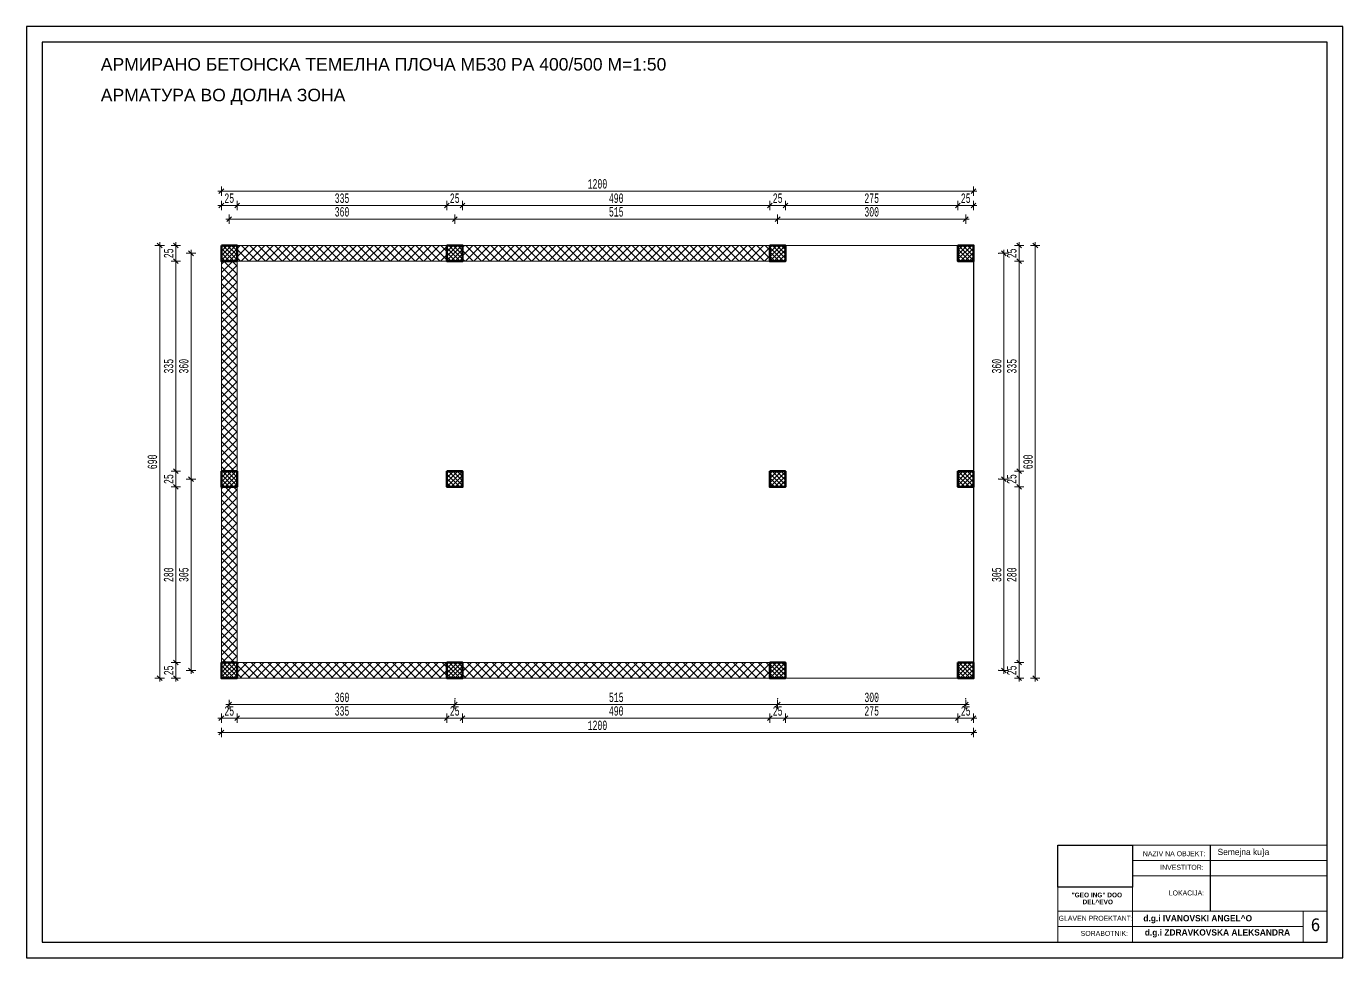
# Model space of a CAD drawing. Header units: inches. Extents: x -11900 to 13037, y 1089 to 2583.
# Drawn here: x -11900 to -9800, y 1098 to 2583 of the extents above; entities that cross this region are included whole.
import ezdxf

# ---------------------------------------------------------------- set-up
doc = ezdxf.new("R2010")
doc.units = ezdxf.units.IN
doc.header["$MEASUREMENT"] = 0
doc.linetypes.add('- Двойно прекъснати линии', pattern=[1093.611073, 529.166651, -211.666656, 141.111112, -211.666656])
for name, color, linetype in [('1 _ Плочи - Основни.Structural - Bearing', 7, 'Continuous'), ('6 _ - Конструктивни оси.Dimensioning', 7, 'Continuous'), ('PECAT', 7, 'Continuous'), ('Structural - Bearing', 7, 'Continuous'), ('text', 1, 'Continuous')]:
    doc.layers.add(name, color=color, linetype=linetype)
doc.layers.add('KOTI', color=150, linetype='Continuous', lineweight=9)
doc.layers.add('Pecat_Pen_No__1', color=7, linetype='Continuous', lineweight=13)
doc.layers.add('New_Structural - Bearing_Pen_No__8', color=7, linetype='Continuous', lineweight=35, true_color=0xa80f02)
doc.styles.add('GENERATED_STYLE_5', font='arialbd.ttf')
doc.styles.add('koti', font='monotxt.shx', dxfattribs={"width": 0.6, "height": 15})
doc.styles.add('MAKTIMS', font='', dxfattribs={"height": 20})
doc.styles.get("Standard").update_dxf_attribs({"font": 'arial.ttf'})
doc.styles.get('MAKTIMS').set_extended_font_data('MAC C Times')
doc.dimstyles.new('100', dxfattribs={"dimtxt": 15, "dimasz": 0.1, "dimexe": 0.18, "dimexo": 0.0625, "dimgap": 4, "dimtad": 1, "dimdec": 0, "dimzin": 12, "dimdsep": 46, "dimtxsty": 'koti', "dimblk": 'A$C321216CB', "dimcen": 0.09, "dimse1": 1, "dimse2": 1, "dimclrd": 256, "dimclrt": 256, "dimadec": 3, "dimazin": 0, "dimtfac": 1, "dimtdec": 0, "dimtix": 1, "dimtmove": 2, "dimatfit": 3, "dimldrblk": 'A$C321216CB', "dimfxl": 0.18, "dimtolj": 1, "dimtzin": 0, "dimlwd": -1, "dimarcsym": 0})
picture_1 = doc.add_image_def('image1.jpg', size_in_pixel=(1216, 687))
pattern_1 = [(45, (-1143.705, 2214.511), (-6.629126, 6.629126), []), (135, (-1143.705, 2214.511), (-6.629126, -6.629126), [])]

# ---------------------------------------------------------------- blocks, each defined once
blk = doc.blocks.new('A$C321216CB')
for p, q in [((-54, 0), (54, 0)), ((-38, -38), (38, 38)), ((0, -75), (0, 75))]:
    blk.add_line(p, q)
blk = doc.blocks.new('*D500')
at = {"layer": 'Defpoints', "color": 0, "transparency": 16777216}
for p in [(-11661.5, 2220.8), (-11661.5, 1860.8), (-11637.4, 1860.8)]:
    blk.add_point(p, dxfattribs=at)
at = {"layer": 'KOTI', "transparency": 16777216}
blk.add_line((-11637.4, 2220.7), (-11637.4, 1860.9), dxfattribs=at)
at = {"layer": 'KOTI', "transparency": 16777216, "xscale": 0.1, "yscale": 0.1, "zscale": 0.1}
for p, rotation in [((-11637.4, 2220.8), 90), ((-11637.4, 1860.8), 270)]:
    blk.add_blockref('A$C321216CB', p, dxfattribs=dict(at, rotation=rotation))
at = {"layer": 'KOTI', "transparency": 16777216, "insert": (-11648.9, 2040.8), "char_height": 15, "attachment_point": 5, "rotation": 90, "style": 'koti'}
blk.add_mtext('\\A1;360', dxfattribs=at)
blk = doc.blocks.new('*D501')
at = {"layer": 'Defpoints', "color": 0, "transparency": 16777216}
for p in [(-11589, 2208.3), (-11661.5, 1873.3), (-11589, 1873.3)]:
    blk.add_point(p, dxfattribs=at)
at = {"layer": 'KOTI', "transparency": 16777216}
blk.add_line((-11661.5, 2208.2), (-11661.5, 1873.4), dxfattribs=at)
at = {"layer": 'KOTI', "transparency": 16777216, "xscale": 0.1, "yscale": 0.1, "zscale": 0.1}
for p, rotation in [((-11661.5, 2208.3), 90), ((-11661.5, 1873.3), 270)]:
    blk.add_blockref('A$C321216CB', p, dxfattribs=dict(at, rotation=rotation))
at = {"layer": 'KOTI', "transparency": 16777216, "insert": (-11673, 2040.8), "char_height": 15, "attachment_point": 5, "rotation": 90, "style": 'koti'}
blk.add_mtext('\\A1;335', dxfattribs=at)
blk = doc.blocks.new('*D502')
at = {"layer": 'Defpoints', "color": 0, "transparency": 16777216}
for p in [(-11589, 1873.3), (-11661.5, 1848.3), (-11589, 1848.3)]:
    blk.add_point(p, dxfattribs=at)
at = {"layer": 'KOTI', "transparency": 16777216}
blk.add_line((-11661.5, 1873.2), (-11661.5, 1848.4), dxfattribs=at)
at = {"layer": 'KOTI', "transparency": 16777216, "xscale": 0.1, "yscale": 0.1, "zscale": 0.1}
for p, rotation in [((-11661.5, 1873.3), 90), ((-11661.5, 1848.3), 270)]:
    blk.add_blockref('A$C321216CB', p, dxfattribs=dict(at, rotation=rotation))
at = {"layer": 'KOTI', "transparency": 16777216, "insert": (-11673, 1860.8), "char_height": 15, "attachment_point": 5, "rotation": 90, "style": 'koti'}
blk.add_mtext('\\A1;25', dxfattribs=at)
blk = doc.blocks.new('*D503')
at = {"layer": 'Defpoints', "color": 0, "transparency": 16777216}
for p in [(-11589, 1848.3), (-11661.5, 1568.3), (-11589, 1568.3)]:
    blk.add_point(p, dxfattribs=at)
at = {"layer": 'KOTI', "transparency": 16777216}
blk.add_line((-11661.5, 1848.2), (-11661.5, 1568.4), dxfattribs=at)
at = {"layer": 'KOTI', "transparency": 16777216, "xscale": 0.1, "yscale": 0.1, "zscale": 0.1}
for p, rotation in [((-11661.5, 1848.3), 90), ((-11661.5, 1568.3), 270)]:
    blk.add_blockref('A$C321216CB', p, dxfattribs=dict(at, rotation=rotation))
at = {"layer": 'KOTI', "transparency": 16777216, "insert": (-11673, 1708.3), "char_height": 15, "attachment_point": 5, "rotation": 90, "style": 'koti'}
blk.add_mtext('\\A1;280', dxfattribs=at)
blk = doc.blocks.new('*D504')
at = {"layer": 'Defpoints', "color": 0, "transparency": 16777216}
for p in [(-11589, 1568.3), (-11661.5, 1543.3), (-11589, 1543.3)]:
    blk.add_point(p, dxfattribs=at)
at = {"layer": 'KOTI', "transparency": 16777216}
blk.add_line((-11661.5, 1568.2), (-11661.5, 1543.4), dxfattribs=at)
at = {"layer": 'KOTI', "transparency": 16777216, "xscale": 0.1, "yscale": 0.1, "zscale": 0.1}
for p, rotation in [((-11661.5, 1568.3), 90), ((-11661.5, 1543.3), 270)]:
    blk.add_blockref('A$C321216CB', p, dxfattribs=dict(at, rotation=rotation))
at = {"layer": 'KOTI', "transparency": 16777216, "insert": (-11673, 1555.8), "char_height": 15, "attachment_point": 5, "rotation": 90, "style": 'koti'}
blk.add_mtext('\\A1;25', dxfattribs=at)
blk = doc.blocks.new('*D505')
at = {"layer": 'Defpoints', "color": 0, "transparency": 16777216}
for p in [(-11589, 2233.3), (-11687.4, 1543.3), (-11589, 1543.3)]:
    blk.add_point(p, dxfattribs=at)
at = {"layer": 'KOTI', "transparency": 16777216}
blk.add_line((-11687.4, 2233.2), (-11687.4, 1543.4), dxfattribs=at)
at = {"layer": 'KOTI', "transparency": 16777216, "xscale": 0.1, "yscale": 0.1, "zscale": 0.1}
for p, rotation in [((-11687.4, 2233.3), 90), ((-11687.4, 1543.3), 270)]:
    blk.add_blockref('A$C321216CB', p, dxfattribs=dict(at, rotation=rotation))
at = {"layer": 'KOTI', "transparency": 16777216, "insert": (-11698.9, 1888.3), "char_height": 15, "attachment_point": 5, "rotation": 90, "style": 'koti'}
blk.add_mtext('\\A1;690', dxfattribs=at)
blk = doc.blocks.new('*D506')
at = {"layer": 'Defpoints', "color": 0, "transparency": 16777216}
for p in [(-11216.5, 2275.4), (-11576.5, 2253.3), (-11216.5, 2253.3)]:
    blk.add_point(p, dxfattribs=at)
at = {"layer": 'KOTI', "transparency": 16777216}
blk.add_line((-11576.4, 2275.4), (-11216.6, 2275.4), dxfattribs=at)
at = {"layer": 'KOTI', "transparency": 16777216, "xscale": 0.1, "yscale": 0.1, "zscale": 0.1, "rotation": 180}
blk.add_blockref('A$C321216CB', (-11576.5, 2275.4), dxfattribs=at)
at = {"layer": 'KOTI', "transparency": 16777216, "xscale": 0.1, "yscale": 0.1, "zscale": 0.1}
blk.add_blockref('A$C321216CB', (-11216.5, 2275.4), dxfattribs=at)
at = {"layer": 'KOTI', "transparency": 16777216, "insert": (-11396.5, 2286.9), "char_height": 15, "attachment_point": 5, "style": 'koti'}
blk.add_mtext('\\A1;360', dxfattribs=at)
blk = doc.blocks.new('*D507')
at = {"layer": 'Defpoints', "color": 0, "transparency": 16777216}
for p in [(-10701.5, 2275.4), (-11216.5, 2253.3), (-10701.5, 2253.3)]:
    blk.add_point(p, dxfattribs=at)
at = {"layer": 'KOTI', "transparency": 16777216}
blk.add_line((-11216.4, 2275.4), (-10701.6, 2275.4), dxfattribs=at)
at = {"layer": 'KOTI', "transparency": 16777216, "xscale": 0.1, "yscale": 0.1, "zscale": 0.1, "rotation": 180}
blk.add_blockref('A$C321216CB', (-11216.5, 2275.4), dxfattribs=at)
at = {"layer": 'KOTI', "transparency": 16777216, "xscale": 0.1, "yscale": 0.1, "zscale": 0.1}
blk.add_blockref('A$C321216CB', (-10701.5, 2275.4), dxfattribs=at)
at = {"layer": 'KOTI', "transparency": 16777216, "insert": (-10959, 2286.9), "char_height": 15, "attachment_point": 5, "style": 'koti'}
blk.add_mtext('\\A1;515', dxfattribs=at)
blk = doc.blocks.new('*D508')
at = {"layer": 'Defpoints', "color": 0, "transparency": 16777216}
for p in [(-11563.8, 2297.1), (-11589, 2233.3), (-11563.8, 2233.3)]:
    blk.add_point(p, dxfattribs=at)
at = {"layer": 'KOTI', "transparency": 16777216}
blk.add_line((-11588.9, 2297.1), (-11563.9, 2297.1), dxfattribs=at)
at = {"layer": 'KOTI', "transparency": 16777216, "xscale": 0.1, "yscale": 0.1, "zscale": 0.1, "rotation": 180}
blk.add_blockref('A$C321216CB', (-11589, 2297.1), dxfattribs=at)
at = {"layer": 'KOTI', "transparency": 16777216, "xscale": 0.1, "yscale": 0.1, "zscale": 0.1}
blk.add_blockref('A$C321216CB', (-11563.8, 2297.1), dxfattribs=at)
at = {"layer": 'KOTI', "transparency": 16777216, "insert": (-11576.4, 2308.6), "char_height": 15, "attachment_point": 5, "style": 'koti'}
blk.add_mtext('\\A1;25', dxfattribs=at)
blk = doc.blocks.new('*D509')
at = {"layer": 'Defpoints', "color": 0, "transparency": 16777216}
for p in [(-11229.2, 2297.1), (-11563.8, 2233.3), (-11229.2, 2233.3)]:
    blk.add_point(p, dxfattribs=at)
at = {"layer": 'KOTI', "transparency": 16777216}
blk.add_line((-11563.7, 2297.1), (-11229.3, 2297.1), dxfattribs=at)
at = {"layer": 'KOTI', "transparency": 16777216, "xscale": 0.1, "yscale": 0.1, "zscale": 0.1, "rotation": 180}
blk.add_blockref('A$C321216CB', (-11563.8, 2297.1), dxfattribs=at)
at = {"layer": 'KOTI', "transparency": 16777216, "xscale": 0.1, "yscale": 0.1, "zscale": 0.1}
blk.add_blockref('A$C321216CB', (-11229.2, 2297.1), dxfattribs=at)
at = {"layer": 'KOTI', "transparency": 16777216, "insert": (-11396.5, 2308.6), "char_height": 15, "attachment_point": 5, "style": 'koti'}
blk.add_mtext('\\A1;335', dxfattribs=at)
blk = doc.blocks.new('*D510')
at = {"layer": 'Defpoints', "color": 0, "transparency": 16777216}
for p in [(-11204.2, 2297.1), (-11229.2, 2233.3), (-11204.2, 2233.3)]:
    blk.add_point(p, dxfattribs=at)
at = {"layer": 'KOTI', "transparency": 16777216}
blk.add_line((-11229.1, 2297.1), (-11204.3, 2297.1), dxfattribs=at)
at = {"layer": 'KOTI', "transparency": 16777216, "xscale": 0.1, "yscale": 0.1, "zscale": 0.1, "rotation": 180}
blk.add_blockref('A$C321216CB', (-11229.2, 2297.1), dxfattribs=at)
at = {"layer": 'KOTI', "transparency": 16777216, "xscale": 0.1, "yscale": 0.1, "zscale": 0.1}
blk.add_blockref('A$C321216CB', (-11204.2, 2297.1), dxfattribs=at)
at = {"layer": 'KOTI', "transparency": 16777216, "insert": (-11216.7, 2308.6), "char_height": 15, "attachment_point": 5, "style": 'koti'}
blk.add_mtext('\\A1;25', dxfattribs=at)
blk = doc.blocks.new('*D511')
at = {"layer": 'Defpoints', "color": 0, "transparency": 16777216}
for p in [(-10714, 2297.1), (-11204.2, 2233.3), (-10714, 2233.3)]:
    blk.add_point(p, dxfattribs=at)
at = {"layer": 'KOTI', "transparency": 16777216}
blk.add_line((-11204.1, 2297.1), (-10714.1, 2297.1), dxfattribs=at)
at = {"layer": 'KOTI', "transparency": 16777216, "xscale": 0.1, "yscale": 0.1, "zscale": 0.1, "rotation": 180}
blk.add_blockref('A$C321216CB', (-11204.2, 2297.1), dxfattribs=at)
at = {"layer": 'KOTI', "transparency": 16777216, "xscale": 0.1, "yscale": 0.1, "zscale": 0.1}
blk.add_blockref('A$C321216CB', (-10714, 2297.1), dxfattribs=at)
at = {"layer": 'KOTI', "transparency": 16777216, "insert": (-10959.1, 2308.6), "char_height": 15, "attachment_point": 5, "style": 'koti'}
blk.add_mtext('\\A1;490', dxfattribs=at)
blk = doc.blocks.new('*D512')
at = {"layer": 'Defpoints', "color": 0, "transparency": 16777216}
for p in [(-10689, 2297.1), (-10714, 2233.3), (-10689, 2233.3)]:
    blk.add_point(p, dxfattribs=at)
at = {"layer": 'KOTI', "transparency": 16777216}
blk.add_line((-10713.9, 2297.1), (-10689.1, 2297.1), dxfattribs=at)
at = {"layer": 'KOTI', "transparency": 16777216, "xscale": 0.1, "yscale": 0.1, "zscale": 0.1, "rotation": 180}
blk.add_blockref('A$C321216CB', (-10714, 2297.1), dxfattribs=at)
at = {"layer": 'KOTI', "transparency": 16777216, "xscale": 0.1, "yscale": 0.1, "zscale": 0.1}
blk.add_blockref('A$C321216CB', (-10689, 2297.1), dxfattribs=at)
at = {"layer": 'KOTI', "transparency": 16777216, "insert": (-10701.5, 2308.6), "char_height": 15, "attachment_point": 5, "style": 'koti'}
blk.add_mtext('\\A1;25', dxfattribs=at)
blk = doc.blocks.new('*D513')
at = {"layer": 'Defpoints', "color": 0, "transparency": 16777216}
for p in [(-10401.5, 2275.4), (-10701.5, 2253.3), (-10401.5, 2233.3)]:
    blk.add_point(p, dxfattribs=at)
at = {"layer": 'KOTI', "transparency": 16777216}
blk.add_line((-10701.4, 2275.4), (-10401.6, 2275.4), dxfattribs=at)
at = {"layer": 'KOTI', "transparency": 16777216, "xscale": 0.1, "yscale": 0.1, "zscale": 0.1, "rotation": 180}
blk.add_blockref('A$C321216CB', (-10701.5, 2275.4), dxfattribs=at)
at = {"layer": 'KOTI', "transparency": 16777216, "xscale": 0.1, "yscale": 0.1, "zscale": 0.1}
blk.add_blockref('A$C321216CB', (-10401.5, 2275.4), dxfattribs=at)
at = {"layer": 'KOTI', "transparency": 16777216, "insert": (-10551.5, 2286.9), "char_height": 15, "attachment_point": 5, "style": 'koti'}
blk.add_mtext('\\A1;300', dxfattribs=at)
blk = doc.blocks.new('*D514')
at = {"layer": 'Defpoints', "color": 0, "transparency": 16777216}
for p in [(-10414, 2297.1), (-10689, 2233.3), (-10414, 2233.3)]:
    blk.add_point(p, dxfattribs=at)
at = {"layer": 'KOTI', "transparency": 16777216}
blk.add_line((-10688.9, 2297.1), (-10414.1, 2297.1), dxfattribs=at)
at = {"layer": 'KOTI', "transparency": 16777216, "xscale": 0.1, "yscale": 0.1, "zscale": 0.1, "rotation": 180}
blk.add_blockref('A$C321216CB', (-10689, 2297.1), dxfattribs=at)
at = {"layer": 'KOTI', "transparency": 16777216, "xscale": 0.1, "yscale": 0.1, "zscale": 0.1}
blk.add_blockref('A$C321216CB', (-10414, 2297.1), dxfattribs=at)
at = {"layer": 'KOTI', "transparency": 16777216, "insert": (-10551.5, 2308.6), "char_height": 15, "attachment_point": 5, "style": 'koti'}
blk.add_mtext('\\A1;275', dxfattribs=at)
blk = doc.blocks.new('*D515')
at = {"layer": 'Defpoints', "color": 0, "transparency": 16777216}
for p in [(-10389, 2297.1), (-10414, 2233.3), (-10389, 2233.3)]:
    blk.add_point(p, dxfattribs=at)
at = {"layer": 'KOTI', "transparency": 16777216}
blk.add_line((-10413.9, 2297.1), (-10389.1, 2297.1), dxfattribs=at)
at = {"layer": 'KOTI', "transparency": 16777216, "xscale": 0.1, "yscale": 0.1, "zscale": 0.1, "rotation": 180}
blk.add_blockref('A$C321216CB', (-10414, 2297.1), dxfattribs=at)
at = {"layer": 'KOTI', "transparency": 16777216, "xscale": 0.1, "yscale": 0.1, "zscale": 0.1}
blk.add_blockref('A$C321216CB', (-10389, 2297.1), dxfattribs=at)
at = {"layer": 'KOTI', "transparency": 16777216, "insert": (-10401.5, 2308.6), "char_height": 15, "attachment_point": 5, "style": 'koti'}
blk.add_mtext('\\A1;25', dxfattribs=at)
blk = doc.blocks.new('*D516')
at = {"layer": 'Defpoints', "color": 0, "transparency": 16777216}
for p in [(-10389, 2320), (-11589, 2233.3), (-10389, 2233.3)]:
    blk.add_point(p, dxfattribs=at)
at = {"layer": 'KOTI', "transparency": 16777216}
blk.add_line((-11588.9, 2320), (-10389.1, 2320), dxfattribs=at)
at = {"layer": 'KOTI', "transparency": 16777216, "xscale": 0.1, "yscale": 0.1, "zscale": 0.1, "rotation": 180}
blk.add_blockref('A$C321216CB', (-11589, 2320), dxfattribs=at)
at = {"layer": 'KOTI', "transparency": 16777216, "xscale": 0.1, "yscale": 0.1, "zscale": 0.1}
blk.add_blockref('A$C321216CB', (-10389, 2320), dxfattribs=at)
at = {"layer": 'KOTI', "transparency": 16777216, "insert": (-10989, 2331.5), "char_height": 15, "attachment_point": 5, "style": 'koti'}
blk.add_mtext('\\A1;1200', dxfattribs=at)
blk = doc.blocks.new('*D517')
at = {"layer": 'Defpoints', "color": 0, "transparency": 16777216}
for p in [(-11576.5, 1523.3), (-11216.5, 1523.3), (-11216.5, 1501.2)]:
    blk.add_point(p, dxfattribs=at)
at = {"layer": 'KOTI', "transparency": 16777216}
blk.add_line((-11576.4, 1501.2), (-11216.6, 1501.2), dxfattribs=at)
at = {"layer": 'KOTI', "transparency": 16777216, "xscale": 0.1, "yscale": 0.1, "zscale": 0.1, "rotation": 180}
blk.add_blockref('A$C321216CB', (-11576.5, 1501.2), dxfattribs=at)
at = {"layer": 'KOTI', "transparency": 16777216, "xscale": 0.1, "yscale": 0.1, "zscale": 0.1}
blk.add_blockref('A$C321216CB', (-11216.5, 1501.2), dxfattribs=at)
at = {"layer": 'KOTI', "transparency": 16777216, "insert": (-11396.5, 1512.7), "char_height": 15, "attachment_point": 5, "style": 'koti'}
blk.add_mtext('\\A1;360', dxfattribs=at)
blk = doc.blocks.new('*D518')
at = {"layer": 'Defpoints', "color": 0, "transparency": 16777216}
for p in [(-11216.5, 1523.3), (-10701.5, 1523.3), (-10701.5, 1501.2)]:
    blk.add_point(p, dxfattribs=at)
at = {"layer": 'KOTI', "transparency": 16777216}
blk.add_line((-11216.4, 1501.2), (-10701.6, 1501.2), dxfattribs=at)
at = {"layer": 'KOTI', "transparency": 16777216, "xscale": 0.1, "yscale": 0.1, "zscale": 0.1, "rotation": 180}
blk.add_blockref('A$C321216CB', (-11216.5, 1501.2), dxfattribs=at)
at = {"layer": 'KOTI', "transparency": 16777216, "xscale": 0.1, "yscale": 0.1, "zscale": 0.1}
blk.add_blockref('A$C321216CB', (-10701.5, 1501.2), dxfattribs=at)
at = {"layer": 'KOTI', "transparency": 16777216, "insert": (-10959, 1512.7), "char_height": 15, "attachment_point": 5, "style": 'koti'}
blk.add_mtext('\\A1;515', dxfattribs=at)
blk = doc.blocks.new('*D519')
at = {"layer": 'Defpoints', "color": 0, "transparency": 16777216}
for p in [(-11589, 1543.3), (-11563.8, 1543.3), (-11563.8, 1479.5)]:
    blk.add_point(p, dxfattribs=at)
at = {"layer": 'KOTI', "transparency": 16777216}
blk.add_line((-11588.9, 1479.5), (-11563.9, 1479.5), dxfattribs=at)
at = {"layer": 'KOTI', "transparency": 16777216, "xscale": 0.1, "yscale": 0.1, "zscale": 0.1, "rotation": 180}
blk.add_blockref('A$C321216CB', (-11589, 1479.5), dxfattribs=at)
at = {"layer": 'KOTI', "transparency": 16777216, "xscale": 0.1, "yscale": 0.1, "zscale": 0.1}
blk.add_blockref('A$C321216CB', (-11563.8, 1479.5), dxfattribs=at)
at = {"layer": 'KOTI', "transparency": 16777216, "insert": (-11576.4, 1491), "char_height": 15, "attachment_point": 5, "style": 'koti'}
blk.add_mtext('\\A1;25', dxfattribs=at)
blk = doc.blocks.new('*D520')
at = {"layer": 'Defpoints', "color": 0, "transparency": 16777216}
for p in [(-11563.8, 1543.3), (-11229.2, 1543.3), (-11229.2, 1479.5)]:
    blk.add_point(p, dxfattribs=at)
at = {"layer": 'KOTI', "transparency": 16777216}
blk.add_line((-11563.7, 1479.5), (-11229.3, 1479.5), dxfattribs=at)
at = {"layer": 'KOTI', "transparency": 16777216, "xscale": 0.1, "yscale": 0.1, "zscale": 0.1, "rotation": 180}
blk.add_blockref('A$C321216CB', (-11563.8, 1479.5), dxfattribs=at)
at = {"layer": 'KOTI', "transparency": 16777216, "xscale": 0.1, "yscale": 0.1, "zscale": 0.1}
blk.add_blockref('A$C321216CB', (-11229.2, 1479.5), dxfattribs=at)
at = {"layer": 'KOTI', "transparency": 16777216, "insert": (-11396.5, 1491), "char_height": 15, "attachment_point": 5, "style": 'koti'}
blk.add_mtext('\\A1;335', dxfattribs=at)
blk = doc.blocks.new('*D521')
at = {"layer": 'Defpoints', "color": 0, "transparency": 16777216}
for p in [(-11229.2, 1543.3), (-11204.2, 1543.3), (-11204.2, 1479.5)]:
    blk.add_point(p, dxfattribs=at)
at = {"layer": 'KOTI', "transparency": 16777216}
blk.add_line((-11229.1, 1479.5), (-11204.3, 1479.5), dxfattribs=at)
at = {"layer": 'KOTI', "transparency": 16777216, "xscale": 0.1, "yscale": 0.1, "zscale": 0.1, "rotation": 180}
blk.add_blockref('A$C321216CB', (-11229.2, 1479.5), dxfattribs=at)
at = {"layer": 'KOTI', "transparency": 16777216, "xscale": 0.1, "yscale": 0.1, "zscale": 0.1}
blk.add_blockref('A$C321216CB', (-11204.2, 1479.5), dxfattribs=at)
at = {"layer": 'KOTI', "transparency": 16777216, "insert": (-11216.7, 1491), "char_height": 15, "attachment_point": 5, "style": 'koti'}
blk.add_mtext('\\A1;25', dxfattribs=at)
blk = doc.blocks.new('*D522')
at = {"layer": 'Defpoints', "color": 0, "transparency": 16777216}
for p in [(-11204.2, 1543.3), (-10714, 1543.3), (-10714, 1479.5)]:
    blk.add_point(p, dxfattribs=at)
at = {"layer": 'KOTI', "transparency": 16777216}
blk.add_line((-11204.1, 1479.5), (-10714.1, 1479.5), dxfattribs=at)
at = {"layer": 'KOTI', "transparency": 16777216, "xscale": 0.1, "yscale": 0.1, "zscale": 0.1, "rotation": 180}
blk.add_blockref('A$C321216CB', (-11204.2, 1479.5), dxfattribs=at)
at = {"layer": 'KOTI', "transparency": 16777216, "xscale": 0.1, "yscale": 0.1, "zscale": 0.1}
blk.add_blockref('A$C321216CB', (-10714, 1479.5), dxfattribs=at)
at = {"layer": 'KOTI', "transparency": 16777216, "insert": (-10959.1, 1491), "char_height": 15, "attachment_point": 5, "style": 'koti'}
blk.add_mtext('\\A1;490', dxfattribs=at)
blk = doc.blocks.new('*D523')
at = {"layer": 'Defpoints', "color": 0, "transparency": 16777216}
for p in [(-10714, 1543.3), (-10689, 1543.3), (-10689, 1479.5)]:
    blk.add_point(p, dxfattribs=at)
at = {"layer": 'KOTI', "transparency": 16777216}
blk.add_line((-10713.9, 1479.5), (-10689.1, 1479.5), dxfattribs=at)
at = {"layer": 'KOTI', "transparency": 16777216, "xscale": 0.1, "yscale": 0.1, "zscale": 0.1, "rotation": 180}
blk.add_blockref('A$C321216CB', (-10714, 1479.5), dxfattribs=at)
at = {"layer": 'KOTI', "transparency": 16777216, "xscale": 0.1, "yscale": 0.1, "zscale": 0.1}
blk.add_blockref('A$C321216CB', (-10689, 1479.5), dxfattribs=at)
at = {"layer": 'KOTI', "transparency": 16777216, "insert": (-10701.5, 1491), "char_height": 15, "attachment_point": 5, "style": 'koti'}
blk.add_mtext('\\A1;25', dxfattribs=at)
blk = doc.blocks.new('*D524')
at = {"layer": 'Defpoints', "color": 0, "transparency": 16777216}
for p in [(-10401.5, 1543.3), (-10701.5, 1523.3), (-10401.5, 1501.2)]:
    blk.add_point(p, dxfattribs=at)
at = {"layer": 'KOTI', "transparency": 16777216}
blk.add_line((-10701.4, 1501.2), (-10401.6, 1501.2), dxfattribs=at)
at = {"layer": 'KOTI', "transparency": 16777216, "xscale": 0.1, "yscale": 0.1, "zscale": 0.1, "rotation": 180}
blk.add_blockref('A$C321216CB', (-10701.5, 1501.2), dxfattribs=at)
at = {"layer": 'KOTI', "transparency": 16777216, "xscale": 0.1, "yscale": 0.1, "zscale": 0.1}
blk.add_blockref('A$C321216CB', (-10401.5, 1501.2), dxfattribs=at)
at = {"layer": 'KOTI', "transparency": 16777216, "insert": (-10551.5, 1512.7), "char_height": 15, "attachment_point": 5, "style": 'koti'}
blk.add_mtext('\\A1;300', dxfattribs=at)
blk = doc.blocks.new('*D525')
at = {"layer": 'Defpoints', "color": 0, "transparency": 16777216}
for p in [(-10689, 1543.3), (-10414, 1543.3), (-10414, 1479.5)]:
    blk.add_point(p, dxfattribs=at)
at = {"layer": 'KOTI', "transparency": 16777216}
blk.add_line((-10688.9, 1479.5), (-10414.1, 1479.5), dxfattribs=at)
at = {"layer": 'KOTI', "transparency": 16777216, "xscale": 0.1, "yscale": 0.1, "zscale": 0.1, "rotation": 180}
blk.add_blockref('A$C321216CB', (-10689, 1479.5), dxfattribs=at)
at = {"layer": 'KOTI', "transparency": 16777216, "xscale": 0.1, "yscale": 0.1, "zscale": 0.1}
blk.add_blockref('A$C321216CB', (-10414, 1479.5), dxfattribs=at)
at = {"layer": 'KOTI', "transparency": 16777216, "insert": (-10551.5, 1491), "char_height": 15, "attachment_point": 5, "style": 'koti'}
blk.add_mtext('\\A1;275', dxfattribs=at)
blk = doc.blocks.new('*D526')
at = {"layer": 'Defpoints', "color": 0, "transparency": 16777216}
for p in [(-10414, 1543.3), (-10389, 1543.3), (-10389, 1479.5)]:
    blk.add_point(p, dxfattribs=at)
at = {"layer": 'KOTI', "transparency": 16777216}
blk.add_line((-10413.9, 1479.5), (-10389.1, 1479.5), dxfattribs=at)
at = {"layer": 'KOTI', "transparency": 16777216, "xscale": 0.1, "yscale": 0.1, "zscale": 0.1, "rotation": 180}
blk.add_blockref('A$C321216CB', (-10414, 1479.5), dxfattribs=at)
at = {"layer": 'KOTI', "transparency": 16777216, "xscale": 0.1, "yscale": 0.1, "zscale": 0.1}
blk.add_blockref('A$C321216CB', (-10389, 1479.5), dxfattribs=at)
at = {"layer": 'KOTI', "transparency": 16777216, "insert": (-10401.5, 1491), "char_height": 15, "attachment_point": 5, "style": 'koti'}
blk.add_mtext('\\A1;25', dxfattribs=at)
blk = doc.blocks.new('*D527')
at = {"layer": 'Defpoints', "color": 0, "transparency": 16777216}
for p in [(-11589, 1543.3), (-10389, 1543.3), (-10389, 1456.6)]:
    blk.add_point(p, dxfattribs=at)
at = {"layer": 'KOTI', "transparency": 16777216}
blk.add_line((-11588.9, 1456.6), (-10389.1, 1456.6), dxfattribs=at)
at = {"layer": 'KOTI', "transparency": 16777216, "xscale": 0.1, "yscale": 0.1, "zscale": 0.1, "rotation": 180}
blk.add_blockref('A$C321216CB', (-11589, 1456.6), dxfattribs=at)
at = {"layer": 'KOTI', "transparency": 16777216, "xscale": 0.1, "yscale": 0.1, "zscale": 0.1}
blk.add_blockref('A$C321216CB', (-10389, 1456.6), dxfattribs=at)
at = {"layer": 'KOTI', "transparency": 16777216, "insert": (-10989, 1468.1), "char_height": 15, "attachment_point": 5, "style": 'koti'}
blk.add_mtext('\\A1;1200', dxfattribs=at)
blk = doc.blocks.new('*D528')
at = {"layer": 'Defpoints', "color": 0, "transparency": 16777216}
for p in [(-11661.5, 1860.8), (-11637.4, 1555.8), (-11613.6, 1555.8)]:
    blk.add_point(p, dxfattribs=at)
at = {"layer": 'KOTI', "transparency": 16777216}
blk.add_line((-11637.4, 1860.7), (-11637.4, 1555.9), dxfattribs=at)
at = {"layer": 'KOTI', "transparency": 16777216, "xscale": 0.1, "yscale": 0.1, "zscale": 0.1}
for p, rotation in [((-11637.4, 1860.8), 90), ((-11637.4, 1555.8), 270)]:
    blk.add_blockref('A$C321216CB', p, dxfattribs=dict(at, rotation=rotation))
at = {"layer": 'KOTI', "transparency": 16777216, "insert": (-11648.9, 1708.3), "char_height": 15, "attachment_point": 5, "rotation": 90, "style": 'koti'}
blk.add_mtext('\\A1;305', dxfattribs=at)
blk = doc.blocks.new('A$C64DE500B')
at = {"layer": 'Structural - Bearing', "linetype": 'Continuous', "lineweight": 13}
h = blk.add_hatch(dxfattribs=at)
h.set_pattern_fill('1_БЕТОН_СГЛОБЯЕМИ_ЕЛЕМЕН_E7', color=256, scale=0.05, style=0, pattern_type=2)
h.set_pattern_definition([(45, (-5686.0305, -103.5566), (-3.5355335, 3.5355335), []), (135, (-5686.0305, -103.5566), (3.5355335, 3.5355335), [])])
h.paths.add_polyline_path([(25, 0), (25, 25), (0, 25), (0, 0)])
at = {"layer": 'New_Structural - Bearing_Pen_No__8', "color": 14, "linetype": 'Continuous', "lineweight": 50, "true_color": 0xa80f02}
blk.add_lwpolyline([(0, 25), (25, 25), (25, 0), (0, 0), (0, 25)], dxfattribs=at)
blk = doc.blocks.new('*D541')
at = {"layer": 'Defpoints', "color": 0, "transparency": 16777216}
for p in [(-10316.4, 2220.8), (-10340.5, 1860.8), (-10316.4, 1860.8)]:
    blk.add_point(p, dxfattribs=at)
at = {"layer": 'KOTI', "transparency": 16777216}
blk.add_line((-10340.5, 2220.7), (-10340.5, 1860.9), dxfattribs=at)
at = {"layer": 'KOTI', "transparency": 16777216, "xscale": 0.1, "yscale": 0.1, "zscale": 0.1}
for p, rotation in [((-10340.5, 2220.8), 90), ((-10340.5, 1860.8), 270)]:
    blk.add_blockref('A$C321216CB', p, dxfattribs=dict(at, rotation=rotation))
at = {"layer": 'KOTI', "transparency": 16777216, "insert": (-10352, 2040.8), "char_height": 15, "attachment_point": 5, "rotation": 90, "style": 'koti'}
blk.add_mtext('\\A1;360', dxfattribs=at)
blk = doc.blocks.new('*D542')
at = {"layer": 'Defpoints', "color": 0, "transparency": 16777216}
for p in [(-10389, 2208.3), (-10389, 1873.3), (-10316.4, 1873.3)]:
    blk.add_point(p, dxfattribs=at)
at = {"layer": 'KOTI', "transparency": 16777216}
blk.add_line((-10316.4, 2208.2), (-10316.4, 1873.4), dxfattribs=at)
at = {"layer": 'KOTI', "transparency": 16777216, "xscale": 0.1, "yscale": 0.1, "zscale": 0.1}
for p, rotation in [((-10316.4, 2208.3), 90), ((-10316.4, 1873.3), 270)]:
    blk.add_blockref('A$C321216CB', p, dxfattribs=dict(at, rotation=rotation))
at = {"layer": 'KOTI', "transparency": 16777216, "insert": (-10327.9, 2040.8), "char_height": 15, "attachment_point": 5, "rotation": 90, "style": 'koti'}
blk.add_mtext('\\A1;335', dxfattribs=at)
blk = doc.blocks.new('*D543')
at = {"layer": 'Defpoints', "color": 0, "transparency": 16777216}
for p in [(-10389, 1873.3), (-10389, 1848.3), (-10316.4, 1848.3)]:
    blk.add_point(p, dxfattribs=at)
at = {"layer": 'KOTI', "transparency": 16777216}
blk.add_line((-10316.4, 1873.2), (-10316.4, 1848.4), dxfattribs=at)
at = {"layer": 'KOTI', "transparency": 16777216, "xscale": 0.1, "yscale": 0.1, "zscale": 0.1}
for p, rotation in [((-10316.4, 1873.3), 90), ((-10316.4, 1848.3), 270)]:
    blk.add_blockref('A$C321216CB', p, dxfattribs=dict(at, rotation=rotation))
at = {"layer": 'KOTI', "transparency": 16777216, "insert": (-10327.9, 1860.8), "char_height": 15, "attachment_point": 5, "rotation": 90, "style": 'koti'}
blk.add_mtext('\\A1;25', dxfattribs=at)
blk = doc.blocks.new('*D544')
at = {"layer": 'Defpoints', "color": 0, "transparency": 16777216}
for p in [(-10389, 1848.3), (-10389, 1568.3), (-10316.4, 1568.3)]:
    blk.add_point(p, dxfattribs=at)
at = {"layer": 'KOTI', "transparency": 16777216}
blk.add_line((-10316.4, 1848.2), (-10316.4, 1568.4), dxfattribs=at)
at = {"layer": 'KOTI', "transparency": 16777216, "xscale": 0.1, "yscale": 0.1, "zscale": 0.1}
for p, rotation in [((-10316.4, 1848.3), 90), ((-10316.4, 1568.3), 270)]:
    blk.add_blockref('A$C321216CB', p, dxfattribs=dict(at, rotation=rotation))
at = {"layer": 'KOTI', "transparency": 16777216, "insert": (-10327.9, 1708.3), "char_height": 15, "attachment_point": 5, "rotation": 90, "style": 'koti'}
blk.add_mtext('\\A1;280', dxfattribs=at)
blk = doc.blocks.new('*D545')
at = {"layer": 'Defpoints', "color": 0, "transparency": 16777216}
for p in [(-10389, 1568.3), (-10389, 1543.3), (-10316.4, 1543.3)]:
    blk.add_point(p, dxfattribs=at)
at = {"layer": 'KOTI', "transparency": 16777216}
blk.add_line((-10316.4, 1568.2), (-10316.4, 1543.4), dxfattribs=at)
at = {"layer": 'KOTI', "transparency": 16777216, "xscale": 0.1, "yscale": 0.1, "zscale": 0.1}
for p, rotation in [((-10316.4, 1568.3), 90), ((-10316.4, 1543.3), 270)]:
    blk.add_blockref('A$C321216CB', p, dxfattribs=dict(at, rotation=rotation))
at = {"layer": 'KOTI', "transparency": 16777216, "insert": (-10327.9, 1555.8), "char_height": 15, "attachment_point": 5, "rotation": 90, "style": 'koti'}
blk.add_mtext('\\A1;25', dxfattribs=at)
blk = doc.blocks.new('*D546')
at = {"layer": 'Defpoints', "color": 0, "transparency": 16777216}
for p in [(-10389, 2233.3), (-10389, 1543.3), (-10290.5, 1543.3)]:
    blk.add_point(p, dxfattribs=at)
at = {"layer": 'KOTI', "transparency": 16777216}
blk.add_line((-10290.5, 2233.2), (-10290.5, 1543.4), dxfattribs=at)
at = {"layer": 'KOTI', "transparency": 16777216, "xscale": 0.1, "yscale": 0.1, "zscale": 0.1}
for p, rotation in [((-10290.5, 2233.3), 90), ((-10290.5, 1543.3), 270)]:
    blk.add_blockref('A$C321216CB', p, dxfattribs=dict(at, rotation=rotation))
at = {"layer": 'KOTI', "transparency": 16777216, "insert": (-10302, 1888.3), "char_height": 15, "attachment_point": 5, "rotation": 90, "style": 'koti'}
blk.add_mtext('\\A1;690', dxfattribs=at)
blk = doc.blocks.new('*D547')
at = {"layer": 'Defpoints', "color": 0, "transparency": 16777216}
for p in [(-10316.4, 1860.8), (-10364.3, 1555.8), (-10340.5, 1555.8)]:
    blk.add_point(p, dxfattribs=at)
at = {"layer": 'KOTI', "transparency": 16777216}
blk.add_line((-10340.5, 1860.7), (-10340.5, 1555.9), dxfattribs=at)
at = {"layer": 'KOTI', "transparency": 16777216, "xscale": 0.1, "yscale": 0.1, "zscale": 0.1}
for p, rotation in [((-10340.5, 1860.8), 90), ((-10340.5, 1555.8), 270)]:
    blk.add_blockref('A$C321216CB', p, dxfattribs=dict(at, rotation=rotation))
at = {"layer": 'KOTI', "transparency": 16777216, "insert": (-10352, 1708.3), "char_height": 15, "attachment_point": 5, "rotation": 90, "style": 'koti'}
blk.add_mtext('\\A1;305', dxfattribs=at)
blk = doc.blocks.new('*D548')
at = {"layer": 'Defpoints', "color": 0, "transparency": 16777216}
for p in [(-10405, 2233.3), (-10316.4, 2233.3), (-10389, 2208.3)]:
    blk.add_point(p, dxfattribs=at)
at = {"layer": 'KOTI', "transparency": 16777216}
blk.add_line((-10316.4, 2208.4), (-10316.4, 2233.2), dxfattribs=at)
at = {"layer": 'KOTI', "transparency": 16777216, "xscale": 0.1, "yscale": 0.1, "zscale": 0.1}
for p, rotation in [((-10316.4, 2233.3), 90), ((-10316.4, 2208.3), 270)]:
    blk.add_blockref('A$C321216CB', p, dxfattribs=dict(at, rotation=rotation))
at = {"layer": 'KOTI', "transparency": 16777216, "insert": (-10327.9, 2220.8), "char_height": 15, "attachment_point": 5, "rotation": 90, "style": 'koti'}
blk.add_mtext('\\A1;25', dxfattribs=at)
blk = doc.blocks.new('*D549')
at = {"layer": 'Defpoints', "color": 0, "transparency": 16777216}
for p in [(-11661.5, 2233.3), (-11589, 2233.3), (-11589, 2208.3)]:
    blk.add_point(p, dxfattribs=at)
at = {"layer": 'KOTI', "transparency": 16777216}
blk.add_line((-11661.5, 2208.4), (-11661.5, 2233.2), dxfattribs=at)
at = {"layer": 'KOTI', "transparency": 16777216, "xscale": 0.1, "yscale": 0.1, "zscale": 0.1}
for p, rotation in [((-11661.5, 2233.3), 90), ((-11661.5, 2208.3), 270)]:
    blk.add_blockref('A$C321216CB', p, dxfattribs=dict(at, rotation=rotation))
at = {"layer": 'KOTI', "transparency": 16777216, "insert": (-11673, 2220.8), "char_height": 15, "attachment_point": 5, "rotation": 90, "style": 'koti'}
blk.add_mtext('\\A1;25', dxfattribs=at)

msp = doc.modelspace()

# ---------------------------------------------------------------- hatches: boundary and pattern name
h = msp.add_hatch()
h.set_pattern_fill('ANSI37', color=256, scale=75)
h.set_pattern_definition(pattern_1)
h.paths.add_polyline_path([(-11229.2, 2208.3), (-11229.2, 2233.3), (-11564, 2233.3), (-11564, 2208.3)])
h.paths.add_polyline_path([(-11204.2, 2233.3), (-11204.2, 2208.3), (-10714, 2208.3), (-10714, 2233.3)])
h.paths.add_polyline_path([(-11564, 2208.3), (-11589, 2208.3), (-11589, 1873.3), (-11564, 1873.3)])
h = msp.add_hatch()
h.set_pattern_fill('ANSI37', color=256, scale=75)
h.set_pattern_definition(pattern_1)
h.paths.add_polyline_path([(-11589, 1568.3), (-11564, 1568.3), (-11564, 1848.3), (-11589, 1848.3)])
h.paths.add_polyline_path([(-11564, 1568.3), (-11564, 1543.3), (-11229.2, 1543.3), (-11229.2, 1568.3)])
h.paths.add_polyline_path([(-11204.2, 1568.3), (-11204.2, 1543.3), (-10714, 1543.3), (-10714, 1568.3)])

# ---------------------------------------------------------------- linework, layer by layer
msp.add_line((-10011.3, 1277.3), (-10011.3, 1171.7))
for points in [[(-11900.1, 1097.7), (-9800.1, 1097.7), (-9800.1, 2582.7), (-11900.1, 2582.7)], [(-11875.1, 1122.7), (-9825.1, 1122.7), (-9825.1, 2557.7), (-11875.1, 2557.7)]]:
    msp.add_lwpolyline(points, close=True)
msp.add_lwpolyline([(-10389, 2233.3), (-10389, 1568.3)])
at = {"layer": '1 _ Плочи - Основни.Structural - Bearing', "linetype": 'Continuous', "lineweight": 20, "ltscale": 0.01, "flags": 128}
for points in [[(-10389, 2233.3), (-10389, 2233.3), (-11589, 2233.3), (-11589, 1543.3), (-10389, 1543.3)], [(-10714, 2208.3), (-11564, 2208.3), (-11564, 1568.3), (-10714, 1568.3)]]:
    msp.add_lwpolyline(points, dxfattribs=at)
at = {"layer": '6 _ - Конструктивни оси.Dimensioning', "linetype": '- Двойно прекъснати линии', "lineweight": 13, "ltscale": 0.01}
for p in [(-11637.4, 2220.8), (-11637.4, 2220.8), (-10348.9, 2220.8), (-10348.9, 2220.8), (-10348.9, 1860.8), (-10348.9, 1860.8), (-10348.9, 1555.8), (-10348.9, 1555.8)]:
    msp.add_point(p, dxfattribs=at)
at = {"layer": 'KOTI'}
for p in [(-10340.5, 2220.8), (-10340.5, 2220.8), (-11637.4, 1860.8), (-11637.4, 1860.8), (-10340.5, 1860.8), (-10340.5, 1860.8), (-11637.4, 1555.8), (-11637.4, 1555.8), (-10340.5, 1555.8), (-10340.5, 1555.8), (-11576.5, 1505.9), (-11576.5, 1505.9), (-11216.5, 1510.9), (-11216.5, 1510.9), (-10701.5, 1510.9), (-10701.5, 1510.9), (-10401.5, 1510.9), (-10401.5, 1510.9)]:
    msp.add_point(p, dxfattribs=at)
at = {"layer": 'PECAT', "linetype": 'Continuous', "lineweight": 13}
for p, q in [((-10254.3, 1224.4), (-10254.3, 1277.3)), ((-10254.3, 1250.9), (-10254.3, 1277.3)), ((-10254.3, 1204.1), (-10254.3, 1277.3)), ((-10254.3, 1210.2), (-10254.3, 1263.1)), ((-9825.1, 1277.3), (-10227.4, 1277.3)), ((-10135.5, 1122.6), (-10135.5, 1277.3)), ((-10135.5, 1224.4), (-10135.5, 1277.3)), ((-10254.3, 1252.8), (-10254.3, 1252.8)), ((-10135.5, 1252.8), (-9825.1, 1252.8)), ((-10254.3, 1122.7), (-10254.3, 1228.5)), ((-10254.3, 1228.4), (-10254.3, 1228.4)), ((-10135.5, 1228.4), (-9825.1, 1228.4)), ((-10254.3, 1171.7), (-9825.1, 1171.7)), ((-10011.3, 1171.7), (-9825.1, 1171.7)), ((-9863.4, 1122.7), (-9863.4, 1171.7)), ((-10254.3, 1147.2), (-9863.4, 1147.2))]:
    msp.add_line(p, q, dxfattribs=at)

# ---------------------------------------------------------------- block references
for p in [(-11589, 2208.3), (-11229.2, 2208.3), (-10714, 2208.3), (-10414, 2208.3), (-11589, 1848.3), (-11229.2, 1848.3), (-10714, 1848.3), (-10414, 1848.3), (-11589, 1543.3), (-11229.2, 1543.3), (-10714, 1543.3), (-10414, 1543.3)]:
    msp.add_blockref('A$C64DE500B', p)

# ---------------------------------------------------------------- texts
at = {"layer": 'PECAT', "ltscale": 0.1, "insert": (-9851, 1160.2), "char_height": 20, "width": 45.6, "attachment_point": 1}
msp.add_mtext('{\\fTahoma|b0|i0|c0|p34;\\C0;6}', dxfattribs=at)
at = {"layer": 'Pecat_Pen_No__1', "linetype": 'Continuous', "style": 'GENERATED_STYLE_5'}
for s, insert, char_height, attachment_point in [('{\\fMAC C Swiss|b0|i0|c0|p34;NAZIV NA OBJEKT:}', (-10068.9, 1267.5), 8, 2), ('{\\fMAC C Swiss|b0|i0|c0|p34;Semejna ku\\}a}', (-9999.7, 1271.3), 10, 1), ('{\\fMAC C Swiss|b0|i0|c0|p34;LOKACIJA:}', (-10049.4, 1204.9), 8, 2)]:
    msp.add_mtext(s, dxfattribs=dict(at, insert=insert, char_height=char_height, attachment_point=attachment_point))
for s, insert, char_height, width, attachment_point in [('{\\fMAC C Swiss|b0|i0|c0|p34;INVESTITOR:}', (-10056.6, 1245.8), 8, 94.063, 2), ('{\\fMAC C Swiss|b0|i0|c0|p34;GLAVEN PROEKTANT:}', (-10253.3, 1164.5), 8, 224.137, 1), ('{\\fMAC C Swiss|b1|i0|c0|p34;d.g.i IVANOVSKI ANGEL^ O }', (-10118.1, 1165.6), 10, 328.61, 1), ('{\\fMAC C Swiss|b0|i0|c0|p34;SORABOTNIK:}', (-10218.1, 1140.4), 8, 224.137, 1), ('\\pi-30,l40,t40;{\\fMAC C Swiss|b1|i0|c0|p34;d.g.i ZDRAVKOVSKA ALEKSANDRA   }', (-10125.8, 1143), 10, 328.61, 1)]:
    msp.add_mtext(s, dxfattribs=dict(at, insert=insert, char_height=char_height, width=width, attachment_point=attachment_point))
at = {"layer": 'Pecat_Pen_No__1', "linetype": 'Continuous', "insert": (-10192.3, 1192.1), "char_height": 7.5, "attachment_point": 5, "line_spacing_factor": 0.887159, "style": 'GENERATED_STYLE_5'}
msp.add_mtext('\\A1;{\\fMAC C Swiss|b1|i0|c0|p34;"GEO ING" DOO\\P DEL^ EVO}', dxfattribs=at)
at = {"layer": 'text', "char_height": 20, "width": 972.704, "attachment_point": 1, "style": 'MAKTIMS'}
for s, insert in [('\\A1;{\\fArial|b0|i0|c204|p34;АРМИРАНО БЕТОНСК\\fArial|b0|i0|c0|p34;A\\fArial|b0|i0|c204|p34; ТЕМЕЛНА ПЛОЧА МБ30 РА 400/500 \\fArial|b0|i0|c0|p34;M=1:50}', (-11781.3, 2532.2)), ('\\A1;{\\fArial|b0|i0|c204|p34;АРМАТУРА ВО ДОЛНА ЗОНА}', (-11781.3, 2483.2))]:
    msp.add_mtext(s, dxfattribs=dict(at, insert=insert))

# ---------------------------------------------------------------- dimensions: what is measured, and where the dimension line sits
at = {"layer": 'KOTI'}
for base, p1, p2, picture, middle in [((-10389, 2320), (-11589, 2233.3), (-10389, 2233.3), '*D516', (-10989, 2331.5)), ((-11563.8, 2297.1), (-11589, 2233.3), (-11563.8, 2233.3), '*D508', (-11576.4, 2308.6)), ((-11229.2, 2297.1), (-11563.8, 2233.3), (-11229.2, 2233.3), '*D509', (-11396.5, 2308.6)), ((-11204.2, 2297.1), (-11229.2, 2233.3), (-11204.2, 2233.3), '*D510', (-11216.7, 2308.6)), ((-10714, 2297.1), (-11204.2, 2233.3), (-10714, 2233.3), '*D511', (-10959.1, 2308.6)), ((-10689, 2297.1), (-10714, 2233.3), (-10689, 2233.3), '*D512', (-10701.5, 2308.6)), ((-10414, 2297.1), (-10689, 2233.3), (-10414, 2233.3), '*D514', (-10551.5, 2308.6)), ((-10389, 2297.1), (-10414, 2233.3), (-10389, 2233.3), '*D515', (-10401.5, 2308.6)), ((-11216.5, 2275.4), (-11576.5, 2253.3), (-11216.5, 2253.3), '*D506', (-11396.5, 2286.9)), ((-10701.5, 2275.4), (-11216.5, 2253.3), (-10701.5, 2253.3), '*D507', (-10959, 2286.9)), ((-10401.5, 2275.4), (-10701.5, 2253.3), (-10401.5, 2233.3), '*D513', (-10551.5, 2286.9)), ((-11563.8, 1479.5), (-11589, 1543.3), (-11563.8, 1543.3), '*D519', (-11576.4, 1491)), ((-10389, 1456.6), (-11589, 1543.3), (-10389, 1543.3), '*D527', (-10989, 1468.1)), ((-11229.2, 1479.5), (-11563.8, 1543.3), (-11229.2, 1543.3), '*D520', (-11396.5, 1491)), ((-11204.2, 1479.5), (-11229.2, 1543.3), (-11204.2, 1543.3), '*D521', (-11216.7, 1491)), ((-10714, 1479.5), (-11204.2, 1543.3), (-10714, 1543.3), '*D522', (-10959.1, 1491)), ((-10689, 1479.5), (-10714, 1543.3), (-10689, 1543.3), '*D523', (-10701.5, 1491)), ((-10401.5, 1501.2), (-10701.5, 1523.3), (-10401.5, 1543.3), '*D524', (-10551.5, 1512.7)), ((-10414, 1479.5), (-10689, 1543.3), (-10414, 1543.3), '*D525', (-10551.5, 1491)), ((-10389, 1479.5), (-10414, 1543.3), (-10389, 1543.3), '*D526', (-10401.5, 1491)), ((-11216.5, 1501.2), (-11576.5, 1523.3), (-11216.5, 1523.3), '*D517', (-11396.5, 1512.7)), ((-10701.5, 1501.2), (-11216.5, 1523.3), (-10701.5, 1523.3), '*D518', (-10959, 1512.7))]:
    dim = msp.add_linear_dim(base=base, p1=p1, p2=p2, dimstyle='100', dxfattribs=at)
    dim.commit()
    dim.dimension.update_dxf_attribs({"geometry": picture, "text_midpoint": middle})
for base, p1, p2, picture, middle in [((-11687.4, 1543.3), (-11589, 2233.3), (-11589, 1543.3), '*D505', (-11698.9, 1888.3)), ((-11661.5, 2233.3), (-11589, 2208.3), (-11589, 2233.3), '*D549', (-11673, 2220.8)), ((-11637.4, 1860.8), (-11661.5, 2220.8), (-11661.5, 1860.8), '*D500', (-11648.9, 2040.8)), ((-10316.4, 2233.3), (-10389, 2208.3), (-10405, 2233.3), '*D548', (-10327.9, 2220.8)), ((-10290.5, 1543.3), (-10389, 2233.3), (-10389, 1543.3), '*D546', (-10302, 1888.3)), ((-10340.5, 1860.8), (-10316.4, 2220.8), (-10316.4, 1860.8), '*D541', (-10352, 2040.8)), ((-11661.5, 1873.3), (-11589, 2208.3), (-11589, 1873.3), '*D501', (-11673, 2040.8)), ((-10316.4, 1873.3), (-10389, 2208.3), (-10389, 1873.3), '*D542', (-10327.9, 2040.8)), ((-11661.5, 1848.3), (-11589, 1873.3), (-11589, 1848.3), '*D502', (-11673, 1860.8)), ((-10316.4, 1848.3), (-10389, 1873.3), (-10389, 1848.3), '*D543', (-10327.9, 1860.8)), ((-11661.5, 1568.3), (-11589, 1848.3), (-11589, 1568.3), '*D503', (-11673, 1708.3)), ((-11637.4, 1555.8), (-11661.5, 1860.8), (-11613.6, 1555.8), '*D528', (-11648.9, 1708.3)), ((-10316.4, 1568.3), (-10389, 1848.3), (-10389, 1568.3), '*D544', (-10327.9, 1708.3)), ((-10340.5, 1555.8), (-10316.4, 1860.8), (-10364.3, 1555.8), '*D547', (-10352, 1708.3)), ((-11661.5, 1543.3), (-11589, 1568.3), (-11589, 1543.3), '*D504', (-11673, 1555.8)), ((-10316.4, 1543.3), (-10389, 1568.3), (-10389, 1543.3), '*D545', (-10327.9, 1555.8))]:
    dim = msp.add_linear_dim(base=base, p1=p1, p2=p2, angle=90, dimstyle='100', dxfattribs=at)
    dim.commit()
    dim.dimension.update_dxf_attribs({"geometry": picture, "text_midpoint": middle})

# ---------------------------------------------------------------- pictures from other files: only their frames are drawn
image = msp.add_image(picture_1, insert=(-10254.3, 1210.2), size_in_units=(118.7, 67.1))
image.dxf.flags = 7

doc.saveas('drawing.dxf')
